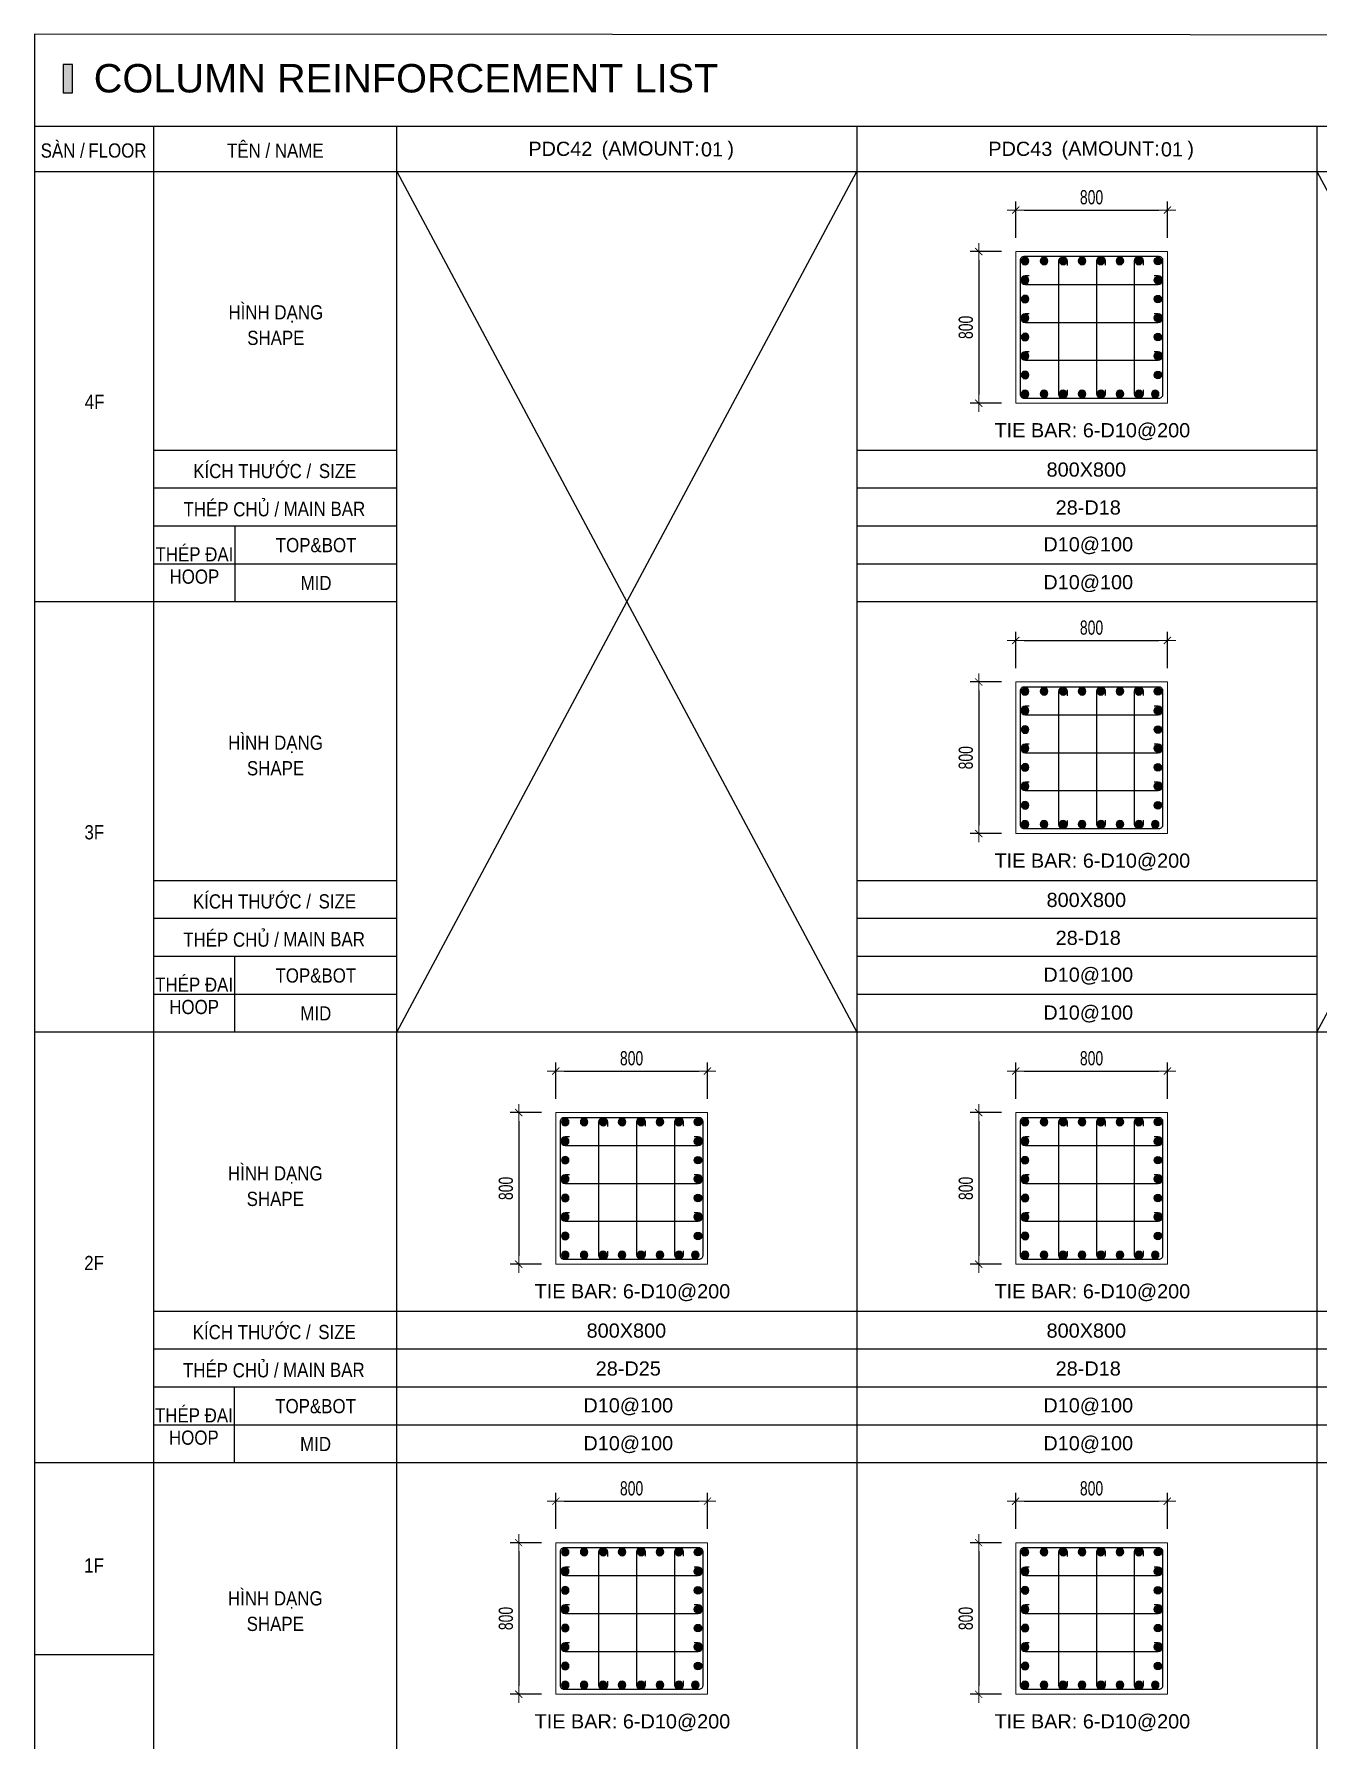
# Model space of a CAD drawing. Header units: millimetres. Extents: x 49323 to 538172, y -39336 to 181761.
# Drawn here: x 261614 to 268385, y 53629 to 62630 of the extents above; entities that cross this region are included whole.
import ezdxf
from ezdxf.enums import TextEntityAlignment as Align

# ---------------------------------------------------------------- set-up
doc = ezdxf.new("R2010")
doc.units = ezdxf.units.MM
doc.linetypes.add('CENTER2', pattern=[1.125, 0.75, -0.125, 0.125, -0.125])
doc.layers.get('Defpoints').update_dxf_attribs({"color": 151, "lineweight": 9})
for name, color, linetype in [('2', 2, 'Continuous'), ('A-ANNO-LEAD', 4, 'Continuous'), ('CEN', 1, 'CENTER2'), ('STL', 3, 'Continuous'), ('TIT1', 3, 'Continuous'), ('TXT', 3, 'Continuous')]:
    doc.layers.add(name, color=color, linetype=linetype)
for name, color, linetype, lineweight in [('NDC_S_CONTINUOUS', 3, 'Continuous', 20), ('NDC_S_DIM', 1, 'Continuous', 15), ('NDC_S_VN TEXT', 7, 'Continuous', 20)]:
    doc.layers.add(name, color=color, linetype=linetype, lineweight=lineweight)
doc.styles.add('ARIAL', font='arial.ttf', dxfattribs={"width": 0.8})
doc.styles.add('NDC_ARIAL', font='arial.ttf', dxfattribs={"width": 0.85})
doc.styles.add('NDC_DIM', font='', dxfattribs={"width": 0.75})
doc.styles.get('NDC_DIM').set_extended_font_data('Dotum')
doc.dimstyles.new('NDC_dim_30', dxfattribs={"dimscale": 30, "dimtxt": 2.5, "dimasz": 1.5, "dimexe": 1.5, "dimexo": 2.5, "dimgap": 1, "dimtad": 1, "dimdec": 0, "dimzin": 0, "dimdsep": 46, "dimtxsty": 'NDC_DIM', "dimblk": 'DIMMARK', "dimcen": 0.09, "dimdle": 1.2, "dimclrd": 1, "dimclre": 1, "dimclrt": 3, "dimadec": 0, "dimazin": 0, "dimtfac": 1, "dimtdec": 0, "dimtix": 1, "dimtofl": 0, "dimtmove": 0, "dimatfit": 3, "dimfxl": 8, "dimfxlon": 1, "dimtolj": 1, "dimtzin": 0, "dimarcsym": 0})

# ---------------------------------------------------------------- blocks, each defined once
blk = doc.blocks.new('8')
at = {"layer": '2'}
blk.add_hatch(color=256, dxfattribs=at).paths.add_polyline_path([(20, 0, 0.386127), (1.9, 19.9), (-1.9, 19.9, 0.386127), (-20, 0, 1)])
blk.add_circle((0, 0), 20, dxfattribs=at)
blk = doc.blocks.new('5')
at = {"layer": 'CEN', "rotation": 180}
blk.add_blockref('8', (0, 0), dxfattribs=at)
blk = doc.blocks.new('DIMMARK')
at = {"layer": 'NDC_S_DIM', "color": 1}
blk.add_line((-1.5, 0), (1, 0), dxfattribs=at)
at = {"layer": 'NDC_S_DIM', "color": 2, "const_width": 0.1}
blk.add_lwpolyline([(-0.42, -0.42), (0.42, 0.42)], dxfattribs=at)
blk = doc.blocks.new('*D1232')
at = {"layer": 'Defpoints', "color": 0, "ltscale": 40, "transparency": 16777216}
for p in [(265165.4, 54888.6), (264365.4, 54667.2), (265165.4, 54667.2)]:
    blk.add_point(p, dxfattribs=at)
at = {"layer": 'NDC_S_DIM', "color": 1, "lineweight": -2, "ltscale": 40, "transparency": 16777216}
for p, q in [((264365.4, 54742.2), (264365.4, 54933.6)), ((265165.4, 54742.2), (265165.4, 54933.6)), ((264410.4, 54888.6), (265120.4, 54888.6))]:
    blk.add_line(p, q, dxfattribs=at)
at = {"layer": 'NDC_S_DIM', "color": 1, "lineweight": -2, "ltscale": 40, "transparency": 16777216, "xscale": 45, "yscale": 45, "zscale": 45, "rotation": 180}
blk.add_blockref('DIMMARK', (264365.4, 54888.6), dxfattribs=at)
at = {"layer": 'NDC_S_DIM', "color": 1, "lineweight": -2, "ltscale": 40, "transparency": 16777216, "xscale": 45, "yscale": 45, "zscale": 45}
blk.add_blockref('DIMMARK', (265165.4, 54888.6), dxfattribs=at)
at = {"layer": 'NDC_S_DIM', "color": 3, "ltscale": 40, "transparency": 16777216, "insert": (264765.4, 54956.1), "char_height": 75, "attachment_point": 5, "style": 'NDC_DIM'}
blk.add_mtext('\\A1;800', dxfattribs=at)
blk = doc.blocks.new('*D1233')
at = {"layer": 'Defpoints', "color": 0, "ltscale": 40, "transparency": 16777216}
for p in [(264365.4, 54669.7), (264170.1, 53869.7), (264365.4, 53869.7)]:
    blk.add_point(p, dxfattribs=at)
at = {"layer": 'NDC_S_DIM', "color": 1, "lineweight": -2, "ltscale": 40, "transparency": 16777216}
for p, q in [((264290.4, 54669.7), (264125.1, 54669.7)), ((264170.1, 54624.7), (264170.1, 53914.7)), ((264290.4, 53869.7), (264125.1, 53869.7))]:
    blk.add_line(p, q, dxfattribs=at)
at = {"layer": 'NDC_S_DIM', "color": 1, "lineweight": -2, "ltscale": 40, "transparency": 16777216, "xscale": 45, "yscale": 45, "zscale": 45}
for p, rotation in [((264170.1, 54669.7), 90), ((264170.1, 53869.7), 270)]:
    blk.add_blockref('DIMMARK', p, dxfattribs=dict(at, rotation=rotation))
at = {"layer": 'NDC_S_DIM', "color": 3, "ltscale": 40, "transparency": 16777216, "insert": (264102.5, 54269.7), "char_height": 75, "attachment_point": 5, "rotation": 90, "style": 'NDC_DIM'}
blk.add_mtext('\\A1;800', dxfattribs=at)
blk = doc.blocks.new('DÁDAS')
at = {"layer": 'TIT1', "color": 2, "style": 'NDC_ARIAL'}
blk.add_text('(AMOUNT:     )', height=75, dxfattribs=at).set_placement((-42061.2, 55767.2), align=Align.MIDDLE)
blk = doc.blocks.new('*D1234')
at = {"layer": 'Defpoints', "color": 0, "ltscale": 40, "transparency": 16777216}
for p in [(265165.4, 57158), (264365.4, 56936.6), (265165.4, 56936.6)]:
    blk.add_point(p, dxfattribs=at)
at = {"layer": 'NDC_S_DIM', "color": 1, "lineweight": -2, "ltscale": 40, "transparency": 16777216}
for p, q in [((264365.4, 57011.6), (264365.4, 57203)), ((264410.4, 57158), (265120.4, 57158)), ((265165.4, 57011.6), (265165.4, 57203))]:
    blk.add_line(p, q, dxfattribs=at)
at = {"layer": 'NDC_S_DIM', "color": 1, "lineweight": -2, "ltscale": 40, "transparency": 16777216, "xscale": 45, "yscale": 45, "zscale": 45, "rotation": 180}
blk.add_blockref('DIMMARK', (264365.4, 57158), dxfattribs=at)
at = {"layer": 'NDC_S_DIM', "color": 1, "lineweight": -2, "ltscale": 40, "transparency": 16777216, "xscale": 45, "yscale": 45, "zscale": 45}
blk.add_blockref('DIMMARK', (265165.4, 57158), dxfattribs=at)
at = {"layer": 'NDC_S_DIM', "color": 3, "ltscale": 40, "transparency": 16777216, "insert": (264765.4, 57225.6), "char_height": 75, "attachment_point": 5, "style": 'NDC_DIM'}
blk.add_mtext('\\A1;800', dxfattribs=at)
blk = doc.blocks.new('*D1235')
at = {"layer": 'Defpoints', "color": 0, "ltscale": 40, "transparency": 16777216}
for p in [(264365.4, 56939.2), (264170.1, 56139.2), (264365.4, 56139.2)]:
    blk.add_point(p, dxfattribs=at)
at = {"layer": 'NDC_S_DIM', "color": 1, "lineweight": -2, "ltscale": 40, "transparency": 16777216}
for p, q in [((264290.4, 56939.2), (264125.1, 56939.2)), ((264170.1, 56894.2), (264170.1, 56184.2)), ((264290.4, 56139.2), (264125.1, 56139.2))]:
    blk.add_line(p, q, dxfattribs=at)
at = {"layer": 'NDC_S_DIM', "color": 1, "lineweight": -2, "ltscale": 40, "transparency": 16777216, "xscale": 45, "yscale": 45, "zscale": 45}
for p, rotation in [((264170.1, 56939.2), 90), ((264170.1, 56139.2), 270)]:
    blk.add_blockref('DIMMARK', p, dxfattribs=dict(at, rotation=rotation))
at = {"layer": 'NDC_S_DIM', "color": 3, "ltscale": 40, "transparency": 16777216, "insert": (264102.5, 56539.2), "char_height": 75, "attachment_point": 5, "rotation": 90, "style": 'NDC_DIM'}
blk.add_mtext('\\A1;800', dxfattribs=at)
blk = doc.blocks.new('*D1236')
at = {"layer": 'Defpoints', "color": 0, "ltscale": 40, "transparency": 16777216}
for p in [(267591.5, 54888.6), (266791.5, 54667.2), (267591.5, 54667.2)]:
    blk.add_point(p, dxfattribs=at)
at = {"layer": 'NDC_S_DIM', "color": 1, "lineweight": -2, "ltscale": 40, "transparency": 16777216}
for p, q in [((266791.5, 54742.2), (266791.5, 54933.6)), ((267591.5, 54742.2), (267591.5, 54933.6)), ((266836.5, 54888.6), (267546.5, 54888.6))]:
    blk.add_line(p, q, dxfattribs=at)
at = {"layer": 'NDC_S_DIM', "color": 1, "lineweight": -2, "ltscale": 40, "transparency": 16777216, "xscale": 45, "yscale": 45, "zscale": 45, "rotation": 180}
blk.add_blockref('DIMMARK', (266791.5, 54888.6), dxfattribs=at)
at = {"layer": 'NDC_S_DIM', "color": 1, "lineweight": -2, "ltscale": 40, "transparency": 16777216, "xscale": 45, "yscale": 45, "zscale": 45}
blk.add_blockref('DIMMARK', (267591.5, 54888.6), dxfattribs=at)
at = {"layer": 'NDC_S_DIM', "color": 3, "ltscale": 40, "transparency": 16777216, "insert": (267191.5, 54956.1), "char_height": 75, "attachment_point": 5, "style": 'NDC_DIM'}
blk.add_mtext('\\A1;800', dxfattribs=at)
blk = doc.blocks.new('*D1237')
at = {"layer": 'Defpoints', "color": 0, "ltscale": 40, "transparency": 16777216}
for p in [(266791.5, 54669.7), (266596.2, 53869.7), (266791.5, 53869.7)]:
    blk.add_point(p, dxfattribs=at)
at = {"layer": 'NDC_S_DIM', "color": 1, "lineweight": -2, "ltscale": 40, "transparency": 16777216}
for p, q in [((266716.5, 54669.7), (266551.2, 54669.7)), ((266596.2, 54624.7), (266596.2, 53914.7)), ((266716.5, 53869.7), (266551.2, 53869.7))]:
    blk.add_line(p, q, dxfattribs=at)
at = {"layer": 'NDC_S_DIM', "color": 1, "lineweight": -2, "ltscale": 40, "transparency": 16777216, "xscale": 45, "yscale": 45, "zscale": 45}
for p, rotation in [((266596.2, 54669.7), 90), ((266596.2, 53869.7), 270)]:
    blk.add_blockref('DIMMARK', p, dxfattribs=dict(at, rotation=rotation))
at = {"layer": 'NDC_S_DIM', "color": 3, "ltscale": 40, "transparency": 16777216, "insert": (266528.6, 54269.7), "char_height": 75, "attachment_point": 5, "rotation": 90, "style": 'NDC_DIM'}
blk.add_mtext('\\A1;800', dxfattribs=at)
blk = doc.blocks.new('*D1238')
at = {"layer": 'Defpoints', "color": 0, "ltscale": 40, "transparency": 16777216}
for p in [(267591.5, 57158), (266791.5, 56936.6), (267591.5, 56936.6)]:
    blk.add_point(p, dxfattribs=at)
at = {"layer": 'NDC_S_DIM', "color": 1, "lineweight": -2, "ltscale": 40, "transparency": 16777216}
for p, q in [((266791.5, 57011.6), (266791.5, 57203)), ((266836.5, 57158), (267546.5, 57158)), ((267591.5, 57011.6), (267591.5, 57203))]:
    blk.add_line(p, q, dxfattribs=at)
at = {"layer": 'NDC_S_DIM', "color": 1, "lineweight": -2, "ltscale": 40, "transparency": 16777216, "xscale": 45, "yscale": 45, "zscale": 45, "rotation": 180}
blk.add_blockref('DIMMARK', (266791.5, 57158), dxfattribs=at)
at = {"layer": 'NDC_S_DIM', "color": 1, "lineweight": -2, "ltscale": 40, "transparency": 16777216, "xscale": 45, "yscale": 45, "zscale": 45}
blk.add_blockref('DIMMARK', (267591.5, 57158), dxfattribs=at)
at = {"layer": 'NDC_S_DIM', "color": 3, "ltscale": 40, "transparency": 16777216, "insert": (267191.5, 57225.6), "char_height": 75, "attachment_point": 5, "style": 'NDC_DIM'}
blk.add_mtext('\\A1;800', dxfattribs=at)
blk = doc.blocks.new('*D1239')
at = {"layer": 'Defpoints', "color": 0, "ltscale": 40, "transparency": 16777216}
for p in [(266791.5, 56939.2), (266596.2, 56139.2), (266791.5, 56139.2)]:
    blk.add_point(p, dxfattribs=at)
at = {"layer": 'NDC_S_DIM', "color": 1, "lineweight": -2, "ltscale": 40, "transparency": 16777216}
for p, q in [((266716.5, 56939.2), (266551.2, 56939.2)), ((266596.2, 56894.2), (266596.2, 56184.2)), ((266716.5, 56139.2), (266551.2, 56139.2))]:
    blk.add_line(p, q, dxfattribs=at)
at = {"layer": 'NDC_S_DIM', "color": 1, "lineweight": -2, "ltscale": 40, "transparency": 16777216, "xscale": 45, "yscale": 45, "zscale": 45}
for p, rotation in [((266596.2, 56939.2), 90), ((266596.2, 56139.2), 270)]:
    blk.add_blockref('DIMMARK', p, dxfattribs=dict(at, rotation=rotation))
at = {"layer": 'NDC_S_DIM', "color": 3, "ltscale": 40, "transparency": 16777216, "insert": (266528.6, 56539.2), "char_height": 75, "attachment_point": 5, "rotation": 90, "style": 'NDC_DIM'}
blk.add_mtext('\\A1;800', dxfattribs=at)
blk = doc.blocks.new('*D1240')
at = {"layer": 'Defpoints', "color": 0, "ltscale": 40, "transparency": 16777216}
for p in [(267591.5, 59430.5), (266791.5, 59209.1), (267591.5, 59209.1)]:
    blk.add_point(p, dxfattribs=at)
at = {"layer": 'NDC_S_DIM', "color": 1, "lineweight": -2, "ltscale": 40, "transparency": 16777216}
for p, q in [((266791.5, 59284.1), (266791.5, 59475.5)), ((266836.5, 59430.5), (267546.5, 59430.5)), ((267591.5, 59284.1), (267591.5, 59475.5))]:
    blk.add_line(p, q, dxfattribs=at)
at = {"layer": 'NDC_S_DIM', "color": 1, "lineweight": -2, "ltscale": 40, "transparency": 16777216, "xscale": 45, "yscale": 45, "zscale": 45, "rotation": 180}
blk.add_blockref('DIMMARK', (266791.5, 59430.5), dxfattribs=at)
at = {"layer": 'NDC_S_DIM', "color": 1, "lineweight": -2, "ltscale": 40, "transparency": 16777216, "xscale": 45, "yscale": 45, "zscale": 45}
blk.add_blockref('DIMMARK', (267591.5, 59430.5), dxfattribs=at)
at = {"layer": 'NDC_S_DIM', "color": 3, "ltscale": 40, "transparency": 16777216, "insert": (267191.5, 59498), "char_height": 75, "attachment_point": 5, "style": 'NDC_DIM'}
blk.add_mtext('\\A1;800', dxfattribs=at)
blk = doc.blocks.new('*D1241')
at = {"layer": 'Defpoints', "color": 0, "ltscale": 40, "transparency": 16777216}
for p in [(266791.5, 59211.7), (266596.2, 58411.7), (266791.5, 58411.7)]:
    blk.add_point(p, dxfattribs=at)
at = {"layer": 'NDC_S_DIM', "color": 1, "lineweight": -2, "ltscale": 40, "transparency": 16777216}
for p, q in [((266716.5, 59211.7), (266551.2, 59211.7)), ((266596.2, 59166.7), (266596.2, 58456.7)), ((266716.5, 58411.7), (266551.2, 58411.7))]:
    blk.add_line(p, q, dxfattribs=at)
at = {"layer": 'NDC_S_DIM', "color": 1, "lineweight": -2, "ltscale": 40, "transparency": 16777216, "xscale": 45, "yscale": 45, "zscale": 45}
for p, rotation in [((266596.2, 59211.7), 90), ((266596.2, 58411.7), 270)]:
    blk.add_blockref('DIMMARK', p, dxfattribs=dict(at, rotation=rotation))
at = {"layer": 'NDC_S_DIM', "color": 3, "ltscale": 40, "transparency": 16777216, "insert": (266528.6, 58811.7), "char_height": 75, "attachment_point": 5, "rotation": 90, "style": 'NDC_DIM'}
blk.add_mtext('\\A1;800', dxfattribs=at)
blk = doc.blocks.new('*D1242')
at = {"layer": 'Defpoints', "color": 0, "ltscale": 40, "transparency": 16777216}
for p in [(267591.5, 61701.5), (266791.5, 61480.1), (267591.5, 61480.1)]:
    blk.add_point(p, dxfattribs=at)
at = {"layer": 'NDC_S_DIM', "color": 1, "lineweight": -2, "ltscale": 40, "transparency": 16777216}
for p, q in [((266791.5, 61555.1), (266791.5, 61746.5)), ((266836.5, 61701.5), (267546.5, 61701.5)), ((267591.5, 61555.1), (267591.5, 61746.5))]:
    blk.add_line(p, q, dxfattribs=at)
at = {"layer": 'NDC_S_DIM', "color": 1, "lineweight": -2, "ltscale": 40, "transparency": 16777216, "xscale": 45, "yscale": 45, "zscale": 45, "rotation": 180}
blk.add_blockref('DIMMARK', (266791.5, 61701.5), dxfattribs=at)
at = {"layer": 'NDC_S_DIM', "color": 1, "lineweight": -2, "ltscale": 40, "transparency": 16777216, "xscale": 45, "yscale": 45, "zscale": 45}
blk.add_blockref('DIMMARK', (267591.5, 61701.5), dxfattribs=at)
at = {"layer": 'NDC_S_DIM', "color": 3, "ltscale": 40, "transparency": 16777216, "insert": (267191.5, 61769), "char_height": 75, "attachment_point": 5, "style": 'NDC_DIM'}
blk.add_mtext('\\A1;800', dxfattribs=at)
blk = doc.blocks.new('*D1243')
at = {"layer": 'Defpoints', "color": 0, "ltscale": 40, "transparency": 16777216}
for p in [(266791.5, 61482.7), (266596.2, 60682.7), (266791.5, 60682.7)]:
    blk.add_point(p, dxfattribs=at)
at = {"layer": 'NDC_S_DIM', "color": 1, "lineweight": -2, "ltscale": 40, "transparency": 16777216}
for p, q in [((266716.5, 61482.7), (266551.2, 61482.7)), ((266596.2, 61437.7), (266596.2, 60727.7)), ((266716.5, 60682.7), (266551.2, 60682.7))]:
    blk.add_line(p, q, dxfattribs=at)
at = {"layer": 'NDC_S_DIM', "color": 1, "lineweight": -2, "ltscale": 40, "transparency": 16777216, "xscale": 45, "yscale": 45, "zscale": 45}
for p, rotation in [((266596.2, 61482.7), 90), ((266596.2, 60682.7), 270)]:
    blk.add_blockref('DIMMARK', p, dxfattribs=dict(at, rotation=rotation))
at = {"layer": 'NDC_S_DIM', "color": 3, "ltscale": 40, "transparency": 16777216, "insert": (266528.6, 61082.7), "char_height": 75, "attachment_point": 5, "rotation": 90, "style": 'NDC_DIM'}
blk.add_mtext('\\A1;800', dxfattribs=at)

msp = doc.modelspace()

# ---------------------------------------------------------------- hatches: boundary and pattern name
at = {"layer": 'TXT'}
msp.add_hatch(color=7, dxfattribs=at).paths.add_polyline_path([(261816.4, 62319.9), (261816.4, 62469.9), (261766.4, 62469.9), (261766.4, 62319.9)])

# ---------------------------------------------------------------- linework, layer by layer
at = {"layer": '2', "lineweight": -2, "ltscale": 1000}
for points in [[(267566.5, 61437.7), (267566.5, 60727.7, -0.414214), (267546.5, 60707.7), (266836.5, 60707.7, -0.414214), (266816.5, 60727.7), (266816.5, 61437.7, -0.414214), (266836.5, 61457.7), (267546.5, 61457.7, -0.414214)], [(267566.5, 59166.7), (267566.5, 58456.7, -0.414214), (267546.5, 58436.7), (266836.5, 58436.7, -0.414214), (266816.5, 58456.7), (266816.5, 59166.7, -0.414214), (266836.5, 59186.7), (267546.5, 59186.7, -0.414214)], [(265140.4, 56894.2), (265140.4, 56184.2, -0.414214), (265120.4, 56164.2), (264410.4, 56164.2, -0.414214), (264390.4, 56184.2), (264390.4, 56894.2, -0.414214), (264410.4, 56914.2), (265120.4, 56914.2, -0.414214)], [(267566.5, 56894.2), (267566.5, 56184.2, -0.414214), (267546.5, 56164.2), (266836.5, 56164.2, -0.414214), (266816.5, 56184.2), (266816.5, 56894.2, -0.414214), (266836.5, 56914.2), (267546.5, 56914.2, -0.414214)], [(265140.4, 54624.7), (265140.4, 53914.7, -0.414214), (265120.4, 53894.7), (264410.4, 53894.7, -0.414214), (264390.4, 53914.7), (264390.4, 54624.7, -0.414214), (264410.4, 54644.7), (265120.4, 54644.7, -0.414214)], [(267566.5, 54624.7), (267566.5, 53914.7, -0.414214), (267546.5, 53894.7), (266836.5, 53894.7, -0.414214), (266816.5, 53914.7), (266816.5, 54624.7, -0.414214), (266836.5, 54644.7), (267546.5, 54644.7, -0.414214)]]:
    msp.add_lwpolyline(points, format="xyb", close=True, dxfattribs=at)
at = {"layer": '2'}
for points in [[(267063.8, 60752.3), (267063.8, 60730.2, -1), (267018.8, 60730.2), (267018.8, 61432.2, -1), (267063.8, 61432.2), (267063.8, 61410)], [(267263.8, 60753.8), (267263.8, 60731.6, -1), (267218.8, 60731.6), (267218.8, 61433.6, -1), (267263.8, 61433.6), (267263.8, 61411.5)], [(267463.8, 60753.8), (267463.8, 60731.6, -1), (267418.8, 60731.6), (267418.8, 61433.6, -1), (267463.8, 61433.6), (267463.8, 61411.5)], [(266863.4, 61354.2), (266841.3, 61354.2, 1), (266841.3, 61309.2), (267543.3, 61309.2, 1), (267543.3, 61354.2), (267521.2, 61354.2)], [(266863.4, 61154.2), (266841.3, 61154.2, 1), (266841.3, 61109.2), (267543.3, 61109.2, 1), (267543.3, 61154.2), (267521.2, 61154.2)], [(266863.4, 60954.2), (266841.3, 60954.2, 1), (266841.3, 60909.2), (267543.3, 60909.2, 1), (267543.3, 60954.2), (267521.2, 60954.2)], [(267063.8, 58481.3), (267063.8, 58459.2, -1), (267018.8, 58459.2), (267018.8, 59161.2, -1), (267063.8, 59161.2), (267063.8, 59139)], [(267263.8, 58482.8), (267263.8, 58460.6, -1), (267218.8, 58460.6), (267218.8, 59162.6, -1), (267263.8, 59162.6), (267263.8, 59140.5)], [(267463.8, 58482.8), (267463.8, 58460.6, -1), (267418.8, 58460.6), (267418.8, 59162.6, -1), (267463.8, 59162.6), (267463.8, 59140.5)], [(266863.4, 59083.2), (266841.3, 59083.2, 1), (266841.3, 59038.2), (267543.3, 59038.2, 1), (267543.3, 59083.2), (267521.2, 59083.2)], [(266863.4, 58883.2), (266841.3, 58883.2, 1), (266841.3, 58838.2), (267543.3, 58838.2, 1), (267543.3, 58883.2), (267521.2, 58883.2)], [(266863.4, 58683.2), (266841.3, 58683.2, 1), (266841.3, 58638.2), (267543.3, 58638.2, 1), (267543.3, 58683.2), (267521.2, 58683.2)], [(264637.7, 56208.8), (264637.7, 56186.7, -1), (264592.7, 56186.7), (264592.7, 56888.7, -1), (264637.7, 56888.7), (264637.7, 56866.6)], [(264837.7, 56210.3), (264837.7, 56188.2, -1), (264792.7, 56188.2), (264792.7, 56890.2, -1), (264837.7, 56890.2), (264837.7, 56868)], [(265037.7, 56210.3), (265037.7, 56188.2, -1), (264992.7, 56188.2), (264992.7, 56890.2, -1), (265037.7, 56890.2), (265037.7, 56868)], [(267063.8, 56208.8), (267063.8, 56186.7, -1), (267018.8, 56186.7), (267018.8, 56888.7, -1), (267063.8, 56888.7), (267063.8, 56866.6)], [(267263.8, 56210.3), (267263.8, 56188.2, -1), (267218.8, 56188.2), (267218.8, 56890.2, -1), (267263.8, 56890.2), (267263.8, 56868)], [(267463.8, 56210.3), (267463.8, 56188.2, -1), (267418.8, 56188.2), (267418.8, 56890.2, -1), (267463.8, 56890.2), (267463.8, 56868)], [(264437.3, 56810.7), (264415.2, 56810.7, 1), (264415.2, 56765.7), (265117.2, 56765.7, 1), (265117.2, 56810.7), (265095.1, 56810.7)], [(266863.4, 56810.7), (266841.3, 56810.7, 1), (266841.3, 56765.7), (267543.3, 56765.7, 1), (267543.3, 56810.7), (267521.2, 56810.7)], [(264437.3, 56610.7), (264415.2, 56610.7, 1), (264415.2, 56565.7), (265117.2, 56565.7, 1), (265117.2, 56610.7), (265095.1, 56610.7)], [(266863.4, 56610.7), (266841.3, 56610.7, 1), (266841.3, 56565.7), (267543.3, 56565.7, 1), (267543.3, 56610.7), (267521.2, 56610.7)], [(264437.3, 56410.7), (264415.2, 56410.7, 1), (264415.2, 56365.7), (265117.2, 56365.7, 1), (265117.2, 56410.7), (265095.1, 56410.7)], [(266863.4, 56410.7), (266841.3, 56410.7, 1), (266841.3, 56365.7), (267543.3, 56365.7, 1), (267543.3, 56410.7), (267521.2, 56410.7)], [(264637.7, 53939.4), (264637.7, 53917.2, -1), (264592.7, 53917.2), (264592.7, 54619.2, -1), (264637.7, 54619.2), (264637.7, 54597.1)], [(264837.7, 53940.9), (264837.7, 53918.7, -1), (264792.7, 53918.7), (264792.7, 54620.7, -1), (264837.7, 54620.7), (264837.7, 54598.6)], [(265037.7, 53940.9), (265037.7, 53918.7, -1), (264992.7, 53918.7), (264992.7, 54620.7, -1), (265037.7, 54620.7), (265037.7, 54598.6)], [(267063.8, 53939.4), (267063.8, 53917.2, -1), (267018.8, 53917.2), (267018.8, 54619.2, -1), (267063.8, 54619.2), (267063.8, 54597.1)], [(267263.8, 53940.9), (267263.8, 53918.7, -1), (267218.8, 53918.7), (267218.8, 54620.7, -1), (267263.8, 54620.7), (267263.8, 54598.6)], [(267463.8, 53940.9), (267463.8, 53918.7, -1), (267418.8, 53918.7), (267418.8, 54620.7, -1), (267463.8, 54620.7), (267463.8, 54598.6)], [(264437.3, 54541.3), (264415.2, 54541.3, 1), (264415.2, 54496.3), (265117.2, 54496.3, 1), (265117.2, 54541.3), (265095.1, 54541.3)], [(266863.4, 54541.3), (266841.3, 54541.3, 1), (266841.3, 54496.3), (267543.3, 54496.3, 1), (267543.3, 54541.3), (267521.2, 54541.3)], [(264437.3, 54341.3), (264415.2, 54341.3, 1), (264415.2, 54296.3), (265117.2, 54296.3, 1), (265117.2, 54341.3), (265095.1, 54341.3)], [(266863.4, 54341.3), (266841.3, 54341.3, 1), (266841.3, 54296.3), (267543.3, 54296.3, 1), (267543.3, 54341.3), (267521.2, 54341.3)], [(264437.3, 54141.3), (264415.2, 54141.3, 1), (264415.2, 54096.3), (265117.2, 54096.3, 1), (265117.2, 54141.3), (265095.1, 54141.3)], [(266863.4, 54141.3), (266841.3, 54141.3, 1), (266841.3, 54096.3), (267543.3, 54096.3, 1), (267543.3, 54141.3), (267521.2, 54141.3)]]:
    msp.add_lwpolyline(points, format="xyb", dxfattribs=at)
at = {"layer": 'A-ANNO-LEAD'}
msp.add_lwpolyline([(261616.2, 46010.1), (282951.2, 45997), (282951.2, 62617), (261616.2, 62630.1)], close=True, dxfattribs=at)
at = {"layer": 'NDC_S_CONTINUOUS', "ltscale": 70}
for points in [[(267591.5, 61482.7), (267591.5, 60682.7), (266791.5, 60682.7), (266791.5, 61482.7), (267591.5, 61482.7)], [(267591.5, 59211.7), (267591.5, 58411.7), (266791.5, 58411.7), (266791.5, 59211.7), (267591.5, 59211.7)], [(265165.4, 56939.2), (265165.4, 56139.2), (264365.4, 56139.2), (264365.4, 56939.2), (265165.4, 56939.2)], [(267591.5, 56939.2), (267591.5, 56139.2), (266791.5, 56139.2), (266791.5, 56939.2), (267591.5, 56939.2)], [(265165.4, 54669.7), (265165.4, 53869.7), (264365.4, 53869.7), (264365.4, 54669.7), (265165.4, 54669.7)], [(267591.5, 54669.7), (267591.5, 53869.7), (266791.5, 53869.7), (266791.5, 54669.7), (267591.5, 54669.7)]]:
    msp.add_lwpolyline(points, dxfattribs=at)
at = {"layer": 'TIT1', "color": 2}
msp.add_line((261616.4, 62144.9), (282951.3, 62144.9), dxfattribs=at)
at = {"layer": 'TIT1'}
for p, q in [((262244.1, 62144.9), (262244.1, 46010.1)), ((263528, 46010.1), (263528, 62144.9)), ((265954.1, 62144.9), (265954.1, 46010.1)), ((268380.2, 62144.9), (268380.2, 46010.1)), ((261616.4, 61904.9), (282951.3, 61904.9)), ((263528, 59633.8), (261616.9, 59633.8)), ((268380.2, 59633.8), (265954.1, 59633.8)), ((270806.3, 57362.8), (261615.5, 57362.8)), ((282936.8, 55090.4), (261614.1, 55090.4)), ((262244.1, 54077.5), (261616.2, 54077.5))]:
    msp.add_line(p, q, dxfattribs=at)
at = {"layer": 'TIT1', "color": 8}
for p, q in [((263528, 57362.8), (265954.1, 61904.9)), ((263528, 61904.9), (265954.1, 57362.8)), ((268380.2, 57362.8), (270806.3, 61904.9)), ((268380.2, 61904.9), (270806.3, 57362.8)), ((263528, 60433.8), (262244.8, 60433.8)), ((268380.2, 60433.8), (265954.1, 60433.8)), ((263528, 60233.8), (262244.8, 60233.8)), ((268380.2, 60233.8), (265954.1, 60233.8)), ((263528, 60033.8), (262244.8, 60033.8)), ((262674, 59633.8), (262674, 60033.8)), ((268380.2, 60033.8), (265954.1, 60033.8)), ((263528, 59833.8), (262244.8, 59833.8)), ((268380.2, 59833.8), (265954.1, 59833.8)), ((263528, 58162.8), (262243.4, 58162.8)), ((268380.2, 58162.8), (265954.1, 58162.8)), ((263528, 57962.8), (262243.4, 57962.8)), ((268380.2, 57962.8), (265954.1, 57962.8)), ((263528, 57762.8), (262243.4, 57762.8)), ((262672.6, 57362.8), (262672.6, 57762.8)), ((268380.2, 57762.8), (265954.1, 57762.8)), ((263528, 57562.8), (262243.4, 57562.8)), ((268380.2, 57562.8), (265954.1, 57562.8)), ((270806.3, 55890.4), (262242, 55890.4)), ((270806.3, 55690.4), (262242, 55690.4)), ((270806.3, 55490.4), (262242, 55490.4)), ((262671.2, 55090.4), (262671.2, 55490.4)), ((270806.3, 55290.4), (262242, 55290.4))]:
    msp.add_line(p, q, dxfattribs=at)
at = {"layer": 'TXT', "color": 7}
msp.add_lwpolyline([(261816.4, 62319.9), (261816.4, 62469.9), (261766.4, 62469.9), (261766.4, 62319.9)], close=True, dxfattribs=at)
msp.add_lwpolyline([(261816.4, 62319.9), (261816.4, 62469.9), (261766.4, 62469.9), (261766.4, 62319.9)], close=True, dxfattribs=at)

# ---------------------------------------------------------------- block references
at = {"layer": 'NDC_S_DIM'}
for p in [(307017.6, 6250.5), (309443.7, 6250.5)]:
    msp.add_blockref('DÁDAS', p, dxfattribs=at)
at = {"layer": 'STL', "xscale": -1}
for p in [(266841.3, 61432.7), (266841.3, 61331.7), (266841.3, 61231.7), (266841.3, 61131.7), (266841.3, 61031.7), (266841.3, 60931.7), (266841.3, 60831.7), (266841.3, 60731.7), (266841.3, 59161.7), (266841.3, 59060.7), (266841.3, 58960.7), (266841.3, 58860.7), (266841.3, 58760.7), (266841.3, 58660.7), (266841.3, 58560.7), (266841.3, 58460.7), (264415.2, 56889.2), (266841.3, 56889.2), (264415.2, 56788.2), (266841.3, 56788.2), (264415.2, 56688.2), (266841.3, 56688.2), (264415.2, 56588.2), (266841.3, 56588.2), (264415.2, 56488.2), (266841.3, 56488.2), (264415.2, 56388.2), (266841.3, 56388.2), (264415.2, 56288.2), (266841.3, 56288.2), (264415.2, 56188.2), (266841.3, 56188.2), (264415.2, 54619.7), (266841.3, 54619.7), (264415.2, 54518.8), (266841.3, 54518.8), (264415.2, 54418.8), (266841.3, 54418.8), (264415.2, 54318.8), (266841.3, 54318.8), (264415.2, 54218.8), (266841.3, 54218.8), (264415.2, 54118.8), (266841.3, 54118.8), (264415.2, 54018.8), (266841.3, 54018.8), (264415.2, 53918.8), (266841.3, 53918.8)]:
    msp.add_blockref('5', p, dxfattribs=at)
at = {"layer": 'STL', "xscale": -1, "rotation": 270}
for p in [(266941.3, 61433.6), (267041.3, 61433.6), (267141.3, 61433.6), (267241.3, 61433.6), (267341.3, 61433.6), (267441.3, 61433.6), (266841.3, 60731.7), (266941.3, 60731.7), (267041.3, 60731.7), (267141.3, 60731.7), (267241.3, 60731.7), (267341.3, 60731.7), (267441.3, 60731.7), (267527.2, 60731.7), (266941.3, 59162.6), (267041.3, 59162.6), (267141.3, 59162.6), (267241.3, 59162.6), (267341.3, 59162.6), (267441.3, 59162.6), (266841.3, 58460.7), (266941.3, 58460.7), (267041.3, 58460.7), (267141.3, 58460.7), (267241.3, 58460.7), (267341.3, 58460.7), (267441.3, 58460.7), (267527.2, 58460.7), (264515.2, 56890.2), (264615.2, 56890.2), (264715.2, 56890.2), (264815.2, 56890.2), (264915.2, 56890.2), (265015.2, 56890.2), (266941.3, 56890.2), (267041.3, 56890.2), (267141.3, 56890.2), (267241.3, 56890.2), (267341.3, 56890.2), (267441.3, 56890.2), (264415.2, 56188.2), (264515.2, 56188.2), (264615.2, 56188.2), (264715.2, 56188.2), (264815.2, 56188.2), (264915.2, 56188.2), (265015.2, 56188.2), (265101.1, 56188.2), (266841.3, 56188.2), (266941.3, 56188.2), (267041.3, 56188.2), (267141.3, 56188.2), (267241.3, 56188.2), (267341.3, 56188.2), (267441.3, 56188.2), (267527.2, 56188.2), (264515.2, 54620.7), (264615.2, 54620.7), (264715.2, 54620.7), (264815.2, 54620.7), (264915.2, 54620.7), (265015.2, 54620.7), (266941.3, 54620.7), (267041.3, 54620.7), (267141.3, 54620.7), (267241.3, 54620.7), (267341.3, 54620.7), (267441.3, 54620.7), (264415.2, 53918.8), (264515.2, 53918.8), (264615.2, 53918.8), (264715.2, 53918.8), (264815.2, 53918.8), (264915.2, 53918.8), (265015.2, 53918.8), (265101.1, 53918.8), (266841.3, 53918.8), (266941.3, 53918.8), (267041.3, 53918.8), (267141.3, 53918.8), (267241.3, 53918.8), (267341.3, 53918.8), (267441.3, 53918.8), (267527.2, 53918.8)]:
    msp.add_blockref('5', p, dxfattribs=at)
at = {"layer": 'STL'}
for p in [(267541.8, 61432.7), (267541.8, 61331.7), (267541.8, 61231.7), (267541.8, 61131.7), (267541.8, 61031.7), (267541.8, 60931.7), (267541.8, 60831.7), (267541.8, 59161.7), (267541.8, 59060.7), (267541.8, 58960.7), (267541.8, 58860.7), (267541.8, 58760.7), (267541.8, 58660.7), (267541.8, 58560.7), (265115.7, 56889.2), (267541.8, 56889.2), (265115.7, 56788.2), (267541.8, 56788.2), (265115.7, 56688.2), (267541.8, 56688.2), (265115.7, 56588.2), (267541.8, 56588.2), (265115.7, 56488.2), (267541.8, 56488.2), (265115.7, 56388.2), (267541.8, 56388.2), (265115.7, 56288.2), (267541.8, 56288.2), (265115.7, 54619.7), (267541.8, 54619.7), (265115.7, 54518.8), (267541.8, 54518.8), (265115.7, 54418.8), (267541.8, 54418.8), (265115.7, 54318.8), (267541.8, 54318.8), (265115.7, 54218.8), (267541.8, 54218.8), (265115.7, 54118.8), (267541.8, 54118.8), (265115.7, 54018.8), (267541.8, 54018.8)]:
    msp.add_blockref('5', p, dxfattribs=at)

# ---------------------------------------------------------------- texts
at = {"layer": 'NDC_S_VN TEXT', "style": 'NDC_ARIAL', "width": 0.85}
for s, p in [('SÀN /', (261764.9, 62024.9)), ('HÌNH DẠNG', (262888.9, 61163.6)), ('KÍCH THƯỚC /', (262764.4, 60333.8)), ('THÉP CHỦ /', (262654.3, 60133.8)), ('THÉP ĐAI', (262459.5, 59894.9)), ('HÌNH DẠNG', (262887.5, 58892.6)), ('KÍCH THƯỚC /', (262763, 58062.8)), ('THÉP CHỦ /', (262652.9, 57862.8)), ('THÉP ĐAI', (262458.1, 57623.9)), ('HÌNH DẠNG', (262886.1, 56620.1)), ('KÍCH THƯỚC /', (262761.6, 55790.4)), ('THÉP CHỦ /', (262651.5, 55590.4)), ('THÉP ĐAI', (262456.7, 55351.4)), ('HÌNH DẠNG', (262886.1, 54377.5))]:
    msp.add_text(s, height=75, dxfattribs=at).set_placement(p, align=Align.MIDDLE)
at = {"layer": 'TIT1', "style": 'NDC_ARIAL', "width": 0.85}
for s, p in [('FLOOR', (262053.5, 62016.1)), ('TÊN / NAME', (262886.2, 62024.9)), ('SHAPE', (262888.9, 61027.3)), ('4F', (261933, 60689.5)), ('SIZE', (263214.8, 60325)), ('MAIN BAR', (263145.2, 60125)), ('TOP&BOT', (263101.4, 59933.8)), ('HOOP', (262459.5, 59767.6)), ('MID', (263101.4, 59733.8)), ('SHAPE', (262887.5, 58756.3)), ('3F', (261931.6, 58418.5)), ('SIZE', (263213.4, 58054)), ('MAIN BAR', (263143.8, 57854)), ('TOP&BOT', (263100, 57662.8)), ('HOOP', (262458.1, 57496.6)), ('MID', (263100, 57462.8)), ('SHAPE', (262886.1, 56483.9)), ('2F', (261930.2, 56146.1)), ('SIZE', (263212, 55781.5)), ('MAIN BAR', (263142.4, 55581.5)), ('TOP&BOT', (263098.6, 55390.4)), ('HOOP', (262456.7, 55224.1)), ('MID', (263098.6, 55190.4)), ('1F', (261930.2, 54549.9)), ('SHAPE', (262886.1, 54241.3))]:
    msp.add_text(s, height=75, dxfattribs=at).set_placement(p, align=Align.MIDDLE)
at = {"layer": 'TIT1', "color": 2, "style": 'NDC_ARIAL'}
for s, p in [('PDC42', (264389.8, 62024.9)), ('01', (265189.6, 62022.2)), ('PDC43', (266815.9, 62024.9)), ('01', (267615.7, 62022.2))]:
    msp.add_text(s, height=75, dxfattribs=at).set_placement(p, align=Align.MIDDLE)
at = {"layer": 'TIT1', "style": 'NDC_ARIAL'}
for s, p in [('TIE BAR: 6-D10@200', (267195.9, 60534.4)), ('800X800', (267164.1, 60332.5)), ('28-D18', (267174.1, 60132.5)), ('D10@100', (267174.1, 59932.5)), ('D10@100', (267174.1, 59732.5)), ('TIE BAR: 6-D10@200', (267195.9, 58263.4)), ('800X800', (267164.1, 58061.5)), ('28-D18', (267174.1, 57861.5)), ('D10@100', (267174.1, 57661.5)), ('D10@100', (267174.1, 57461.5)), ('TIE BAR: 6-D10@200', (264769.8, 55990.9)), ('TIE BAR: 6-D10@200', (267195.9, 55990.9)), ('800X800', (264738, 55789)), ('800X800', (267164.1, 55789)), ('28-D25', (264748, 55589)), ('28-D18', (267174.1, 55589)), ('D10@100', (264748, 55389)), ('D10@100', (267174.1, 55389)), ('D10@100', (264748, 55189)), ('D10@100', (267174.1, 55189)), ('TIE BAR: 6-D10@200', (264769.8, 53721.5)), ('TIE BAR: 6-D10@200', (267195.9, 53721.5))]:
    msp.add_text(s, height=75, dxfattribs=at).set_placement(p, align=Align.MIDDLE)
at = {"layer": 'TXT', "color": 3, "style": 'ARIAL'}
msp.add_text('COLUMN REINFORCEMENT LIST', height=150, dxfattribs=at).set_placement((261928.5, 62322.3))

# ---------------------------------------------------------------- dimensions: what is measured, and where the dimension line sits
at = {"layer": 'NDC_S_DIM', "ltscale": 40}
for base, p1, p2, picture, middle in [((267591.5, 61701.5), (266791.5, 61480.1), (267591.5, 61480.1), '*D1242', (267191.5, 61769)), ((267591.5, 59430.5), (266791.5, 59209.1), (267591.5, 59209.1), '*D1240', (267191.5, 59498)), ((265165.4, 57158), (264365.4, 56936.6), (265165.4, 56936.6), '*D1234', (264765.4, 57225.6)), ((267591.5, 57158), (266791.5, 56936.6), (267591.5, 56936.6), '*D1238', (267191.5, 57225.6)), ((265165.4, 54888.6), (264365.4, 54667.2), (265165.4, 54667.2), '*D1232', (264765.4, 54956.1)), ((267591.5, 54888.6), (266791.5, 54667.2), (267591.5, 54667.2), '*D1236', (267191.5, 54956.1))]:
    dim = msp.add_linear_dim(base=base, p1=p1, p2=p2, dimstyle='NDC_dim_30', dxfattribs=at)
    dim.commit()
    dim.dimension.update_dxf_attribs({"geometry": picture, "text_midpoint": middle})
for base, p1, p2, picture, middle in [((266596.2, 60682.7), (266791.5, 61482.7), (266791.5, 60682.7), '*D1243', (266528.6, 61082.7)), ((266596.2, 58411.7), (266791.5, 59211.7), (266791.5, 58411.7), '*D1241', (266528.6, 58811.7)), ((264170.1, 56139.2), (264365.4, 56939.2), (264365.4, 56139.2), '*D1235', (264102.5, 56539.2)), ((266596.2, 56139.2), (266791.5, 56939.2), (266791.5, 56139.2), '*D1239', (266528.6, 56539.2)), ((264170.1, 53869.7), (264365.4, 54669.7), (264365.4, 53869.7), '*D1233', (264102.5, 54269.7)), ((266596.2, 53869.7), (266791.5, 54669.7), (266791.5, 53869.7), '*D1237', (266528.6, 54269.7))]:
    dim = msp.add_linear_dim(base=base, p1=p1, p2=p2, angle=90, dimstyle='NDC_dim_30', dxfattribs=at)
    dim.commit()
    dim.dimension.update_dxf_attribs({"geometry": picture, "text_midpoint": middle})

doc.saveas('drawing.dxf')
